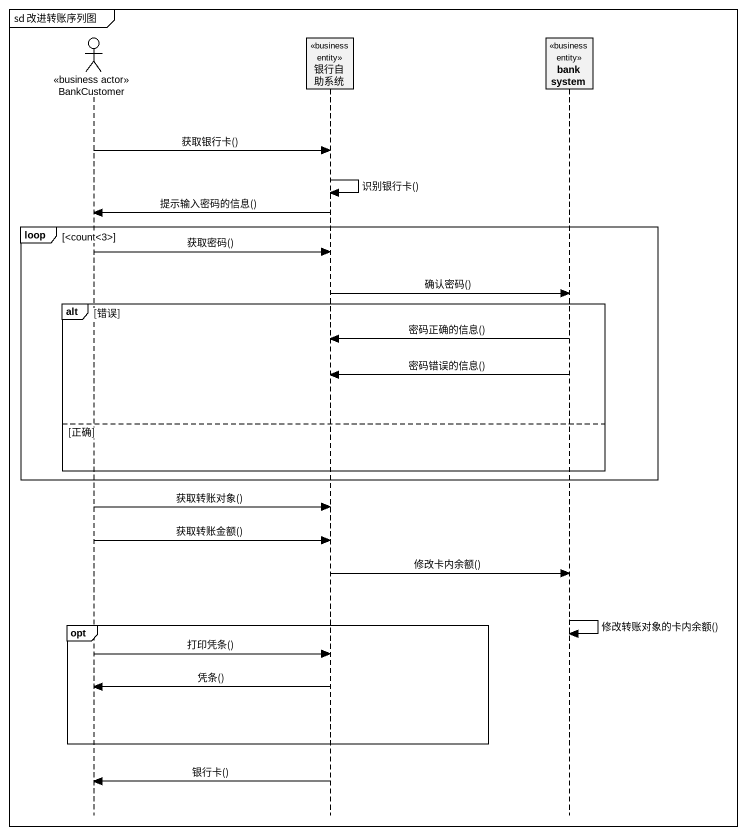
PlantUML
@startuml
mainframe sd 改进转账序列图
hide footbox
actor BankCustomer <<business actor>>
participant 银行自助系统 <<business entity>>
participant "bank system" as bank_system <<business entity>>

BankCustomer -> 银行自助系统 : 获取银行卡()
银行自助系统 -> 银行自助系统 : 识别银行卡()
银行自助系统 -> BankCustomer : 提示输入密码的信息()
loop <count<3>
  BankCustomer -> 银行自助系统 : 获取密码()
  银行自助系统 -> bank_system : 确认密码()
  alt 错误
    bank_system -> 银行自助系统 : 密码正确的信息()
    bank_system -> 银行自助系统 : 密码错误的信息()
  else 正确
  end
end
BankCustomer -> 银行自助系统 : 获取转账对象()
BankCustomer -> 银行自助系统 : 获取转账金额()
银行自助系统 -> bank_system : 修改卡内余额()
bank_system -> bank_system : 修改转账对象的卡内余额()
opt
  BankCustomer -> 银行自助系统 : 打印凭条()
  银行自助系统 -> BankCustomer : 凭条()
end
银行自助系统 -> BankCustomer : 银行卡()
@enduml
